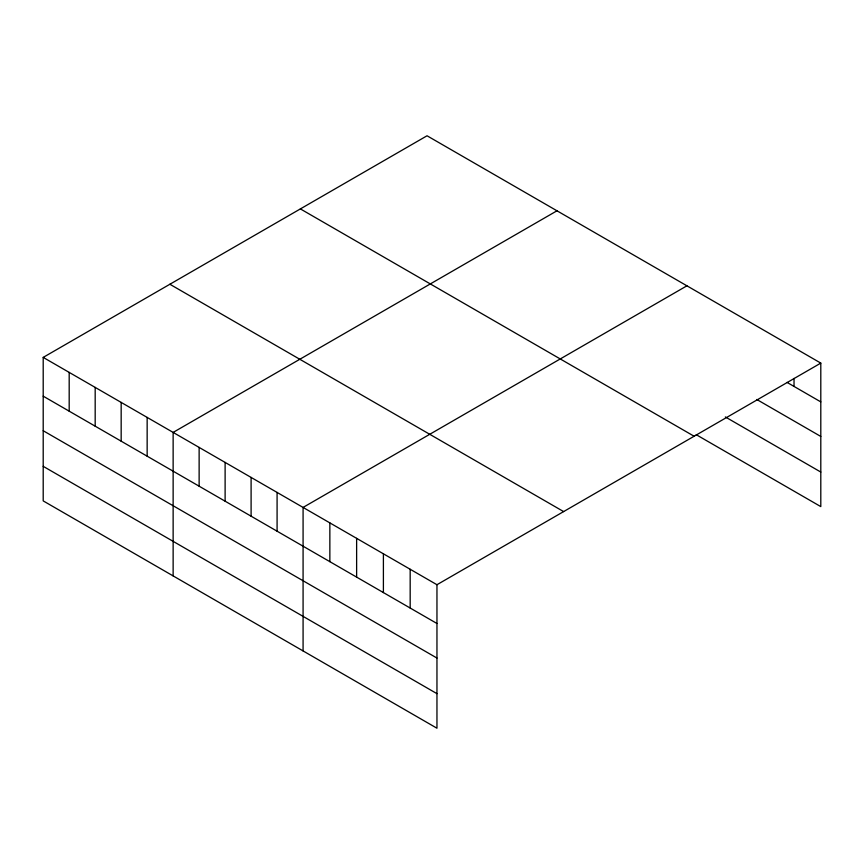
<?xml version="1.0" encoding="UTF-8"?>
<svg xmlns="http://www.w3.org/2000/svg" width="864" height="864" viewBox="0 0 864 864"><rect width="100%" height="100%" fill="white"/><g stroke="black" fill="none" stroke-linecap="round" stroke-linejoin="round"><path stroke-width="1.3" d="M436.957 658.055L436.957 584.723L43.2 357.394L43.2 500.893L436.957 728.222L436.957 658.055L43.2 430.726M696.233 434.7L820.8 506.606L820.8 363.107L427.043 135.778L43.2 357.394M556.988 210.794L173.135 432.41L173.135 575.91M686.923 285.811L303.08 507.427L303.08 650.927M436.957 584.723L820.8 363.107M787.039 382.396L820.8 401.89M756.778 399.481L820.8 436.45M725.339 416.945L820.8 472.057M300.38 208.904L694.127 436.244M169.873 284.256L563.62 511.585M43.2 396.166L436.957 623.495M43.2 466.333L436.957 693.662M794.027 378.41L794.027 386.424M410.173 569.257L410.173 608.04M383.4 553.802L383.4 592.585M356.627 538.348L356.627 577.12M329.854 522.882L329.854 561.665M277.085 492.426L277.085 531.198M251.1 477.414L251.1 516.197M225.115 462.413L225.115 501.196M199.13 447.412L199.13 486.194M147.15 417.409L147.15 456.181M121.165 402.397L121.165 441.18M95.18 387.396L95.18 426.179M69.185 372.395L69.185 411.167"/></g></svg>
